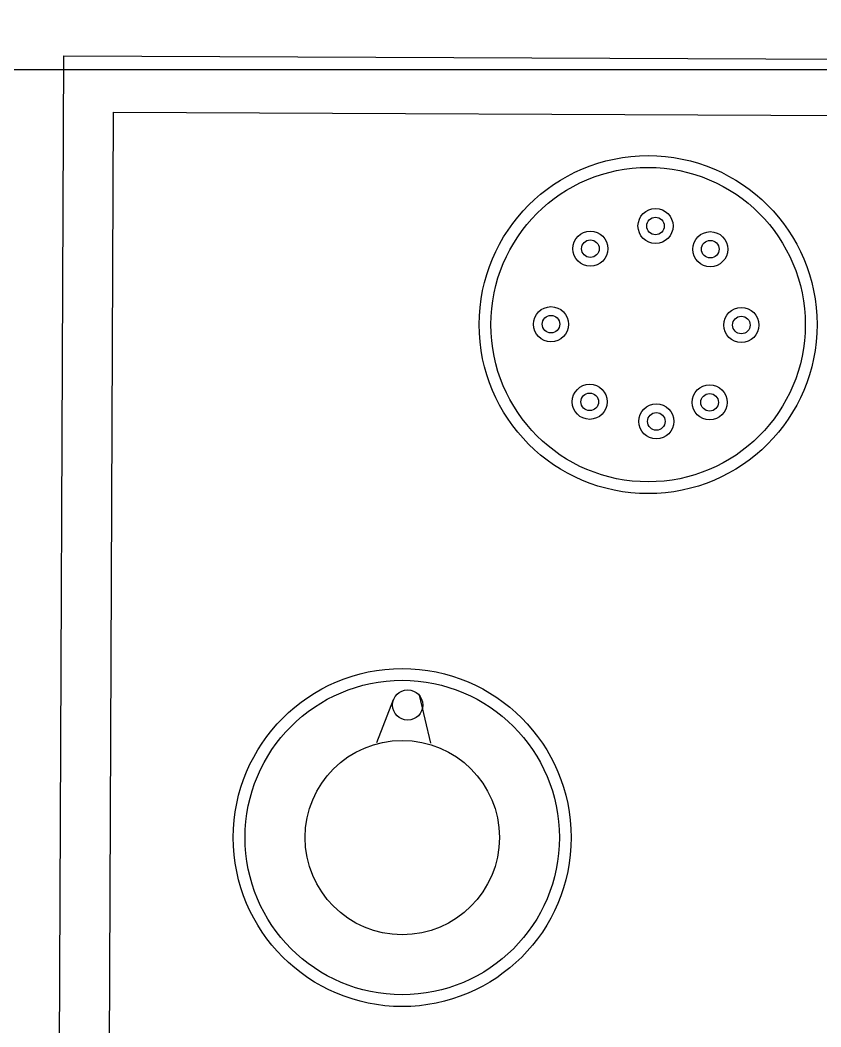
# Model space of a CAD drawing. Header units: inches. Extents: x 567115 to 582893, y 124948 to 133566.
# Drawn here: x 580470.89 to 580481.85, y 127186.91 to 127200.69 of the extents above; entities that cross this region are included whole.
import ezdxf

# ---------------------------------------------------------------- set-up
doc = ezdxf.new("R2010")
doc.units = ezdxf.units.IN
doc.header["$MEASUREMENT"] = 0
for name, color, linetype in [('BOARD', 3, 'Continuous'), ('kazeb', 15, 'Continuous'), ('LIGHTING', 3, 'Continuous')]:
    doc.layers.add(name, color=color, linetype=linetype)

# ---------------------------------------------------------------- blocks, each defined once
blk = doc.blocks.new('BOARD1')
at = {"layer": 'BOARD'}
for p, q in [((-25.172, -12.731), (5.257, -12.731)), ((5.257, -12.731), (5.257, -34.604)), ((-24.117, -13.656), (4.214, -13.656)), ((4.214, -13.656), (4.214, -33.511))]:
    blk.add_line(p, q, dxfattribs=at)
at = {"layer": 'BOARD', "color": 2}
for p, q in [((-7.446, -18.591), (-6.647, -18.896)), ((-6.566, -19.372), (-7.453, -19.582))]:
    blk.add_line(p, q, dxfattribs=at)
at = {"layer": 'BOARD', "color": 30}
for centre, radius in [((-9.204, -19.068), 3.132), ((-9.204, -19.068), 2.914), ((0.322, -23.584), 3.132), ((0.322, -23.584), 2.914)]:
    blk.add_circle(centre, radius, dxfattribs=at)
at = {"layer": 'BOARD', "color": 2}
for centre, radius in [((-9.204, -19.068), 1.801), ((-6.747, -19.158), 0.28), ((0.322, -21.783), 0.325), ((0.322, -21.783), 0.163), ((-1.113, -22.508), 0.325), ((1.725, -22.508), 0.325), ((-1.113, -22.508), 0.163), ((1.725, -22.508), 0.163), ((-1.471, -23.745), 0.325), ((2.151, -23.713), 0.325), ((-1.471, -23.745), 0.163), ((2.151, -23.713), 0.163), ((-1.113, -24.73), 0.325), ((1.725, -24.73), 0.325), ((-1.113, -24.73), 0.163), ((1.725, -24.73), 0.163), ((0.322, -25.313), 0.325), ((0.322, -25.313), 0.163)]:
    blk.add_circle(centre, radius, dxfattribs=at)

msp = doc.modelspace()

# ---------------------------------------------------------------- hatches: boundary and pattern name
at = {"layer": 'kazeb'}
h = msp.add_hatch(dxfattribs=at)
h.set_pattern_fill('LINE', color=256, scale=150, style=2)
h.paths.add_polyline_path([(581129.066, 126991.539), (581129.066, 127606.539), (581094.066, 127606.539), (581094.066, 127691.539), (581179.066, 127691.539), (581179.066, 127606.539), (581144.066, 127606.539), (581144.066, 126991.539), (581179.066, 126991.539), (581179.066, 126929.539), (581793.066, 126929.539), (581793.065, 126991.539), (581829.066, 126991.539), (581829.066, 127606.539), (581794.066, 127606.539), (581794.066, 127691.539), (581879.066, 127691.539), (581879.066, 127606.539), (581844.066, 127606.539), (581844.066, 126991.539), (581878.065, 126991.54), (581878.066, 126929.538), (582594.066, 126929.541), (582594.066, 126991.539), (582656.066, 126991.539), (582656.066, 127591.539), (582594.066, 127591.539), (582594.066, 127664.039), (582377.066, 127664.039), (582377.066, 127924.539), (580444.066, 127924.539), (580444.066, 127691.539), (580479.566, 127691.539), (580479.566, 127606.539), (580444.066, 127606.539), (580444.066, 126991.539), (580479.066, 126991.539), (580479.066, 126929.538), (581078.566, 126929.541), (581078.566, 126991.539)])

# ---------------------------------------------------------------- block references
at = {"layer": 'LIGHTING', "linetype": 'Continuous', "ltscale": 7, "xscale": 0.738630000007106, "yscale": 0.738630000007106, "zscale": 0.738630000007106, "rotation": 89.74614928606582}
msp.add_blockref('BOARD1', (580462.066, 127196.36), dxfattribs=at)

doc.saveas('drawing.dxf')
